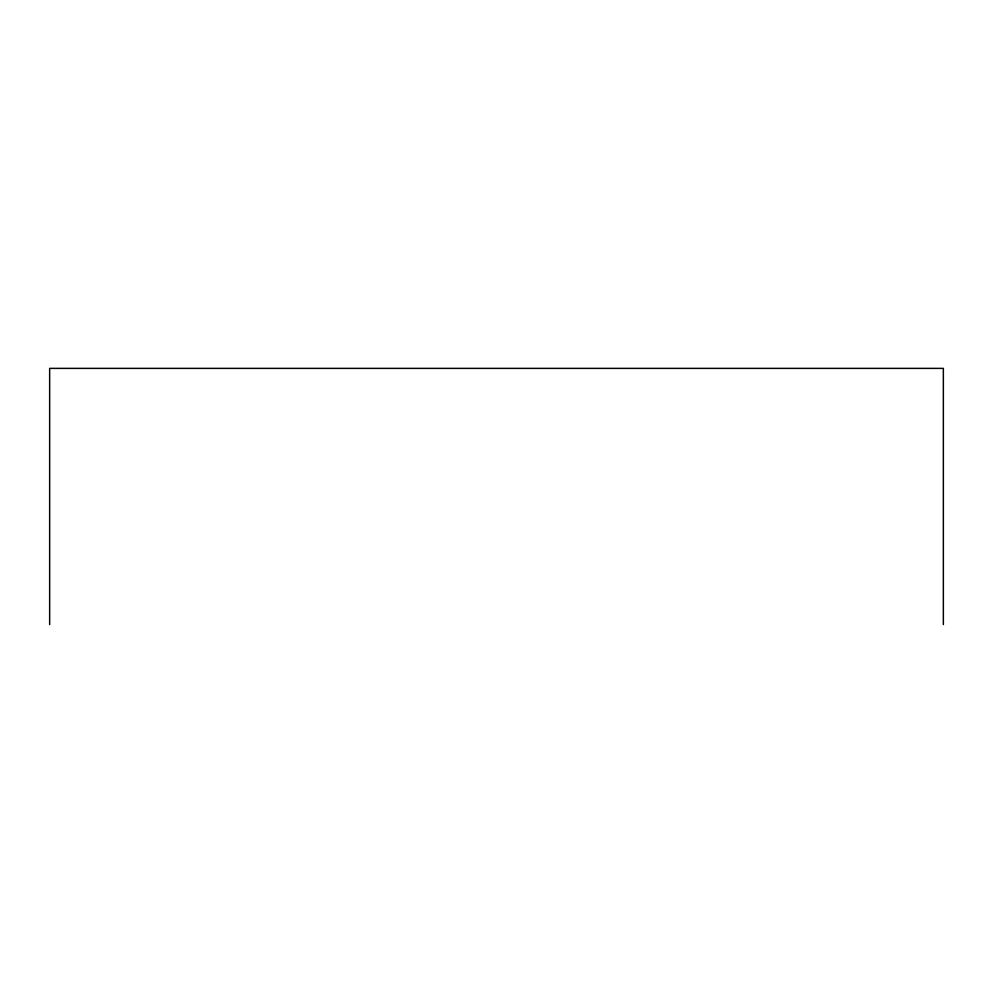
<?xml version="1.0" encoding="UTF-8"?>
<svg xmlns="http://www.w3.org/2000/svg" width="993" height="993" viewBox="0 0 993 993"><rect width="100%" height="100%" fill="white"/><g stroke="black" fill="none" stroke-linecap="round" stroke-linejoin="round"><path stroke-width="1.49" d="M943.35 624.622L943.35 368.378L49.65 368.378L49.65 624.622"/></g></svg>
